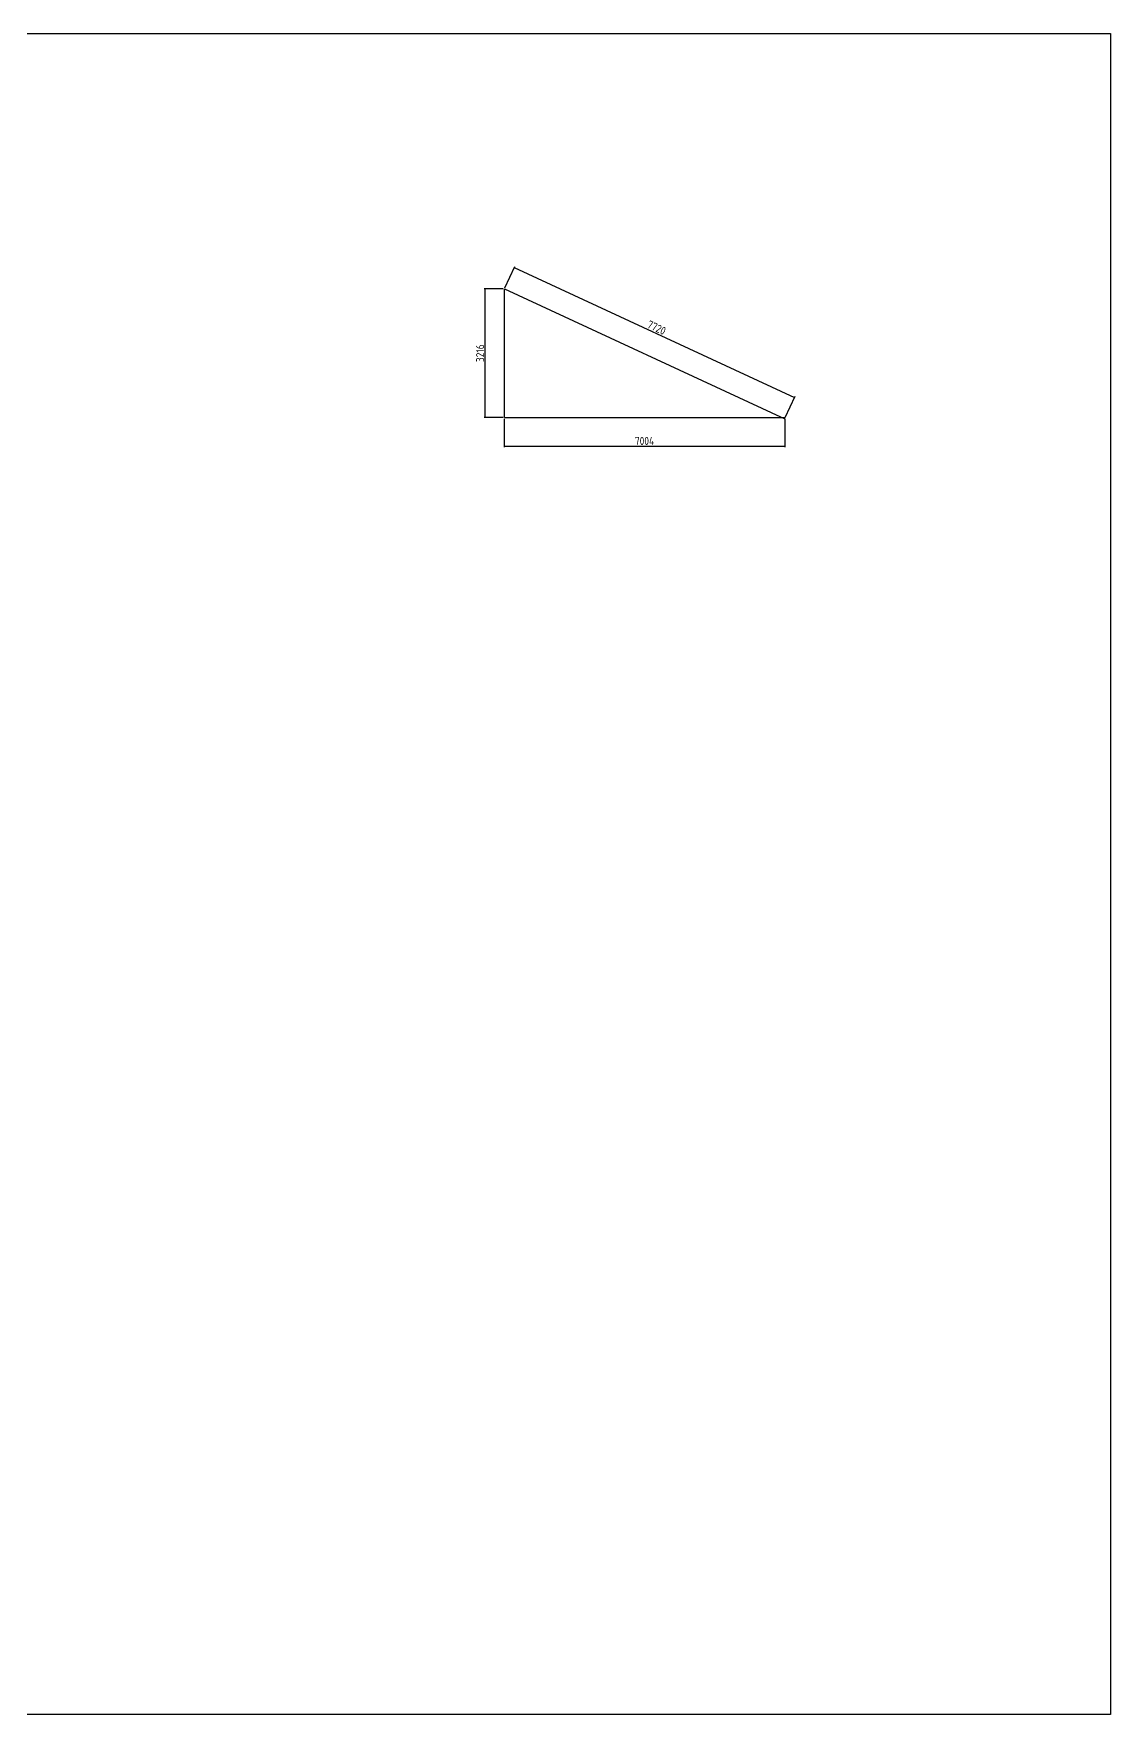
# Model space of a CAD drawing. Extents: x 810015 to 1451442, y -271755 to 145013.
# Drawn here: x 1070905 to 1097806, y -228949 to -186949 of the extents above; entities that cross this region are included whole.
import ezdxf

# ---------------------------------------------------------------- set-up
doc = ezdxf.new("R2010")
doc.units = 0
doc.header["$LTSCALE"] = 1000
doc.header["$MEASUREMENT"] = 0
doc.styles.get("Standard").update_dxf_attribs({"font": 'gbenor.shx', "bigfont": 'gbcbig.shx'})
doc.dimstyles.get("Standard").update_dxf_attribs({"dimscale": 100, "dimtxt": 2.5, "dimasz": 1, "dimexe": 2.5, "dimexo": 3, "dimgap": 1.5, "dimtad": 1, "dimdec": 0, "dimzin": 0, "dimdsep": 46, "dimtxsty": 'Standard', "dimblk": 'ARCHTICK', "dimcen": 0.09, "dimadec": 0, "dimazin": 0, "dimtfac": 1, "dimtdec": 0, "dimtix": 1, "dimtmove": 2, "dimatfit": 3, "dimfxl": 1, "dimtolj": 1, "dimtzin": 0, "dimarcsym": 0})

# ---------------------------------------------------------------- blocks, each defined once
blk = doc.blocks.new('_ArchTick')
at = {"color": 0, "linetype": 'ByBlock', "const_width": 0.4}
blk.add_lwpolyline([(-0.5, -0.5), (0.5, 0.5)], dxfattribs=at)
blk = doc.blocks.new('*D715')
at = {"color": 0, "lineweight": -2}
for p, q in [((1082665, -196572), (1082665, -197287)), ((1089669, -196572), (1089669, -197287)), ((1082665, -197257), (1089669, -197257))]:
    blk.add_line(p, q, dxfattribs=at)
at = {"layer": 'Defpoints', "color": 0}
for p in [(1082665, -196542), (1089669, -196542), (1089669, -197257)]:
    blk.add_point(p, dxfattribs=at)
at = {"color": 0, "lineweight": -2, "xscale": 20, "yscale": 20, "zscale": 20, "rotation": 180}
blk.add_blockref('_ArchTick', (1082665, -197257), dxfattribs=at)
at = {"color": 0, "lineweight": -2, "xscale": 20, "yscale": 20, "zscale": 20}
blk.add_blockref('_ArchTick', (1089669, -197257), dxfattribs=at)
at = {"color": 0, "insert": (1086167, -197127), "char_height": 200, "attachment_point": 5}
blk.add_mtext('\\A1;7004', dxfattribs=at)
blk = doc.blocks.new('*D716')
at = {"color": 0, "lineweight": -2}
for p, q in [((1082635, -193326), (1082160, -193326)), ((1082190, -196542), (1082190, -193326)), ((1082635, -196542), (1082160, -196542))]:
    blk.add_line(p, q, dxfattribs=at)
at = {"layer": 'Defpoints', "color": 0}
for p in [(1082190, -193326), (1082665, -193326), (1082665, -196542)]:
    blk.add_point(p, dxfattribs=at)
at = {"color": 0, "lineweight": -2, "xscale": 20, "yscale": 20, "zscale": 20}
for p, rotation in [((1082190, -193326), 90), ((1082190, -196542), 270)]:
    blk.add_blockref('_ArchTick', p, dxfattribs=dict(at, rotation=rotation))
at = {"color": 0, "insert": (1082060, -194934), "char_height": 200, "attachment_point": 5, "rotation": 90}
blk.add_mtext('\\A1;3216', dxfattribs=at)
blk = doc.blocks.new('*D717')
at = {"color": 0, "lineweight": -2}
for p, q in [((1082678, -193299), (1082925, -192766)), ((1082912, -192793), (1089916, -196039)), ((1089682, -196545), (1089929, -196012))]:
    blk.add_line(p, q, dxfattribs=at)
at = {"layer": 'Defpoints', "color": 0}
for p in [(1082665, -193326), (1089916, -196039), (1089669, -196572)]:
    blk.add_point(p, dxfattribs=at)
at = {"color": 0, "lineweight": -2, "xscale": 20, "yscale": 20, "zscale": 20}
for p, rotation in [((1082912, -192793), 155.1346609529588), ((1089916, -196039), 335.1346609529588)]:
    blk.add_blockref('_ArchTick', p, dxfattribs=dict(at, rotation=rotation))
at = {"color": 0, "insert": (1086469, -194298), "char_height": 200, "attachment_point": 5, "rotation": 335.1347}
blk.add_mtext('\\A1;7720', dxfattribs=at)

msp = doc.modelspace()

# ---------------------------------------------------------------- linework, layer by layer
at = {"color": 6}
for p, q in [((1082665.2, -196541.9), (1082665.2, -193325.9)), ((1082665.2, -193325.9), (1089669.2, -196571.9)), ((1082665.2, -196541.9), (1089669.2, -196541.9))]:
    msp.add_line(p, q, dxfattribs=at)
msp.add_lwpolyline([(1038405.9, -186949.1), (1097805.9, -186949.1), (1097805.9, -228949.1), (1038405.9, -228949.1)], close=True)

# ---------------------------------------------------------------- dimensions: what is measured, and where the dimension line sits
for p1, p2, distance, picture, middle in [((1082665.2, -193325.9), (1089669.2, -196571.9), 587.4, '*D717', (1086468.9, -194298)), ((1082665.2, -196541.9), (1082665.2, -193325.9), 475.5, '*D716', (1082059.7, -194933.9)), ((1082665.2, -196541.9), (1089669.2, -196541.9), -715.5, '*D715', (1086167.2, -197127.3))]:
    dim = msp.add_aligned_dim(p1=p1, p2=p2, distance=distance, dimstyle='Standard', override={"dimtxt": 2, "dimasz": 0.2, "dimexe": 0.3, "dimexo": 0.3, "dimgap": 0.3})
    dim.commit()
    dim.dimension.update_dxf_attribs({"geometry": picture, "text_midpoint": middle})

doc.saveas('drawing.dxf')
